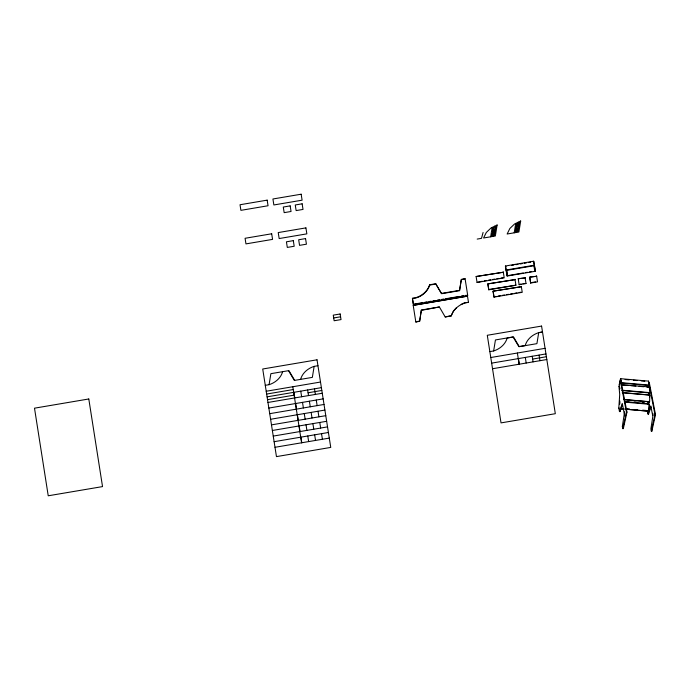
<?xml version="1.0" encoding="UTF-8"?>
<svg xmlns="http://www.w3.org/2000/svg" width="690" height="690" viewBox="0 0 690 690"><rect width="100%" height="100%" fill="white"/><g stroke="black" fill="none" stroke-linecap="round" stroke-linejoin="round"><path stroke-width="1.03" d="M619.473 411.551L618.801 408.083L619.715 394.447L618.99 386.581L620.31 380.587L620.853 380.63L626.968 412.103L623.32 428.663L622.785 428.619L622.354 426.411L624.295 413.853L622.268 403.409L619.473 411.551L620.017 411.602L622.458 404.469M647.513 403.072L647.444 404.15M648.971 401.27L647.496 403.598L648.79 404.202L648.738 404.754M649.644 397.052L649.816 394.99L622.863 392.645M625.925 409.239L648.738 411.223L649.437 404.297L648.031 403.65L649.609 401.709L649.816 394.99M619.741 404.176L619.939 402.201M648.738 411.223L649.333 404.254M624.51 415.992L624.433 411.809M317.943 365.7L314.14 366.39L312.354 377.378L294.328 380.432L288.567 370.754M419.632 321.324L421.357 310.026L419.632 321.324L415.82 321.971L418.614 321.178M459.549 290.671L461.282 279.372L465.086 278.726L461.343 279.683L459.549 290.671L441.531 293.724L435.701 283.737L429.715 284.746C427.231 292.155 420.132 297.528 412.422 298.33L413.405 304.54L467.699 295.346L465.086 278.726M490.65 236.799L492.177 227.407M492.988 236.403L494.652 226.199M514.205 232.815L515.732 223.422M516.543 232.418L518.207 222.206M619.18 384.813L620.534 378.672L648.522 381.113L649.299 385.098L648.781 387.444M620.414 382.631L620.853 380.63M620.534 378.672L621.207 383.105L649.204 385.546M621.328 385.055L621.681 382.838M622.785 428.619L626.425 412.059L620.31 380.587M648.522 381.113L648.816 383.554M648.246 387.401L648.6 385.184M648.945 385.115L649.385 383.114L648.841 383.071L654.965 414.543L651.317 431.103L651.852 431.147L655.5 414.587L649.385 383.114M483.086 232.47L481.499 238.352L477.195 239.085M650.989 406.953L648.548 414.086L648.014 414.043L650.799 405.893L652.826 416.337L650.886 428.895L651.317 431.103M621.397 384.813L649.506 386.935L649.808 392.627L648.971 394.939M649.488 389.151L649.506 386.935M648.428 394.896L649.126 392.446M412.422 298.33C419.598 298.529 427.878 292.137 429.715 284.746M422.418 309.845L439.383 306.972L445.205 316.969L451.191 315.951L453.356 311.104M451.191 315.951C453.684 308.542 460.773 303.169 468.484 302.367L467.501 296.157L413.207 305.36L415.82 321.971M456.495 307.628L453.865 310.517M515.602 231.788L516.879 223.629L515.508 231.805M461.153 304.411L464.672 302.694L468.484 302.367M505.408 266.004L533.646 261.225L534.483 265.65L506.253 270.437L505.408 266.004L507.133 276.043L535.362 271.256L534.414 265.21L506.184 269.997L507.133 276.043M505.477 266.452L506.081 266.676M511.756 265.383L513.843 265.029M515.939 264.675L518.026 264.322M520.113 263.968L522.209 263.615M524.297 263.261L526.392 262.907M528.48 262.554L530.576 262.2M533.172 261.76L533.715 261.665M476.117 276.526L503.329 272.24L476.117 276.526L477.057 282.443L504.209 277.846L503.269 271.929M506.357 272.058L506.9 271.964M429.784 285.065L435.761 284.047M508.659 275.457L523.279 272.981M525.366 272.628L527.453 272.274M529.541 271.92L531.628 271.567M482.224 281.244L477.057 282.443M484.311 280.89L486.398 280.537M488.486 280.183L490.573 279.829M492.66 279.476L494.747 279.122M496.834 278.769L498.93 278.415M501.018 278.061L503.105 277.708M487.847 283.892L515.05 279.605L487.847 283.892L488.787 289.809L515.93 285.212L514.99 279.286M518.199 278.743L525.133 277.897L518.199 278.743L519.139 284.668L526.013 283.504L525.073 277.578M529.713 277.121L536.656 276.267L529.713 277.121L530.653 283.038L537.527 281.874L536.587 275.957M435.701 283.737L441.471 293.414L459.488 290.361M489.771 289.317L515.93 285.212M521.036 284.021L519.139 284.668M523.003 283.685L526.013 283.504M530.593 282.728L535.5 281.891M413.345 304.23L422.746 302.634M424.833 302.28L426.92 301.927M429.007 301.573L431.095 301.22M433.182 300.866L435.269 300.512M437.356 300.159L439.452 299.805M441.54 299.451L443.627 299.098M445.714 298.744L459.29 296.441M461.377 296.088L463.464 295.734M465.552 295.38L467.699 295.346M333.701 317.952L340.584 316.788M493.065 291.18L521.364 286.712L493.065 291.18L494.006 297.097L522.244 292.319L521.304 286.393M493.945 296.786L496.041 296.433M498.128 296.079L500.224 295.725M502.311 295.372L504.407 295.01M506.495 294.656L508.59 294.302M510.678 293.949L512.774 293.595M514.861 293.241L516.957 292.888M519.044 292.534L521.14 292.18M421.418 310.336L439.383 306.972M451.131 315.64L445.205 316.969M542.513 331.985L538.752 332.615A20.088 16.336 -11 0 0 525.211 345.561L519.225 346.578L513.464 336.893L495.437 339.946L493.652 350.943L489.848 351.624M542.513 332.019L538.709 332.666L536.915 343.655L518.897 346.708L513.127 337.031L507.15 338.04A20.088 16.336 -11 0 1 493.609 350.986M265.279 385.348L269.083 384.658L270.877 373.67L288.894 370.616L294.664 380.302M266.211 391.247L320.505 382.044M266.651 394.05L293.25 389.54M490.771 357.524L545.074 348.329M267.09 396.853L321.385 387.651M267.53 399.657L294.13 395.146M308.068 392.783L321.825 390.454M491.651 363.13L545.954 353.927M267.97 402.46L322.264 393.257M532.637 359.067L546.385 356.73M492.531 368.736L546.825 359.533M268.841 408.066L323.144 398.863M269.721 413.672L324.015 404.461M270.601 419.27L324.895 410.067M271.481 424.876L325.775 415.673M272.36 430.482L326.655 421.288M273.24 436.089L327.534 426.886M274.12 441.686L328.414 432.492M274.991 447.293L329.294 438.098M620.974 379.164L620.431 379.121L620.819 381.113M625.114 379.526L629.254 379.888M633.394 380.25L637.025 380.561M641.165 380.923L644.779 381.242M621.302 382.657L649.299 385.098M622.966 384.951L628.15 385.399M630.729 385.624L635.913 386.081M639.026 386.348L643.675 386.754M646.78 387.021L649.394 387.254M618.99 386.581L619.534 386.624M619.413 388.755L619.956 388.798L619.672 387.349M621.811 390.195L649.808 392.627M622.233 390.557L649.687 392.946M622.251 392.739L648.669 395.042M623.691 399.45L649.609 401.709M624.105 399.639L649.497 401.847M626.805 401.27L628.875 401.451M634.058 401.899L636.128 402.08M642.338 402.624L644.408 402.796M619.499 401.166L620.043 401.209M624.717 401.615L648.574 403.693M624.45 402.089L649.437 404.297M618.801 408.083L619.344 408.135M627.124 408.808L629.513 408.963M635.412 409.532L637.482 409.713M642.657 410.162L645.762 410.438M621.181 408.782L624.286 409.058M625.821 409.187L648.635 411.18M623.855 409.058L620.638 408.739M626.425 412.059L626.968 412.103M654.965 414.543L655.5 414.587M624.295 413.853L624.838 413.897M622.354 426.411L622.889 426.454M652.757 413.25L653.163 415.337M648.039 411.49L648.548 414.086M651.567 429.68L651.852 431.147M647.332 410.576L648.014 414.043M619.68 409.869L620.017 411.602M535.362 271.256L533.646 261.225M533.879 265.426L534.819 271.351L534.431 269.359M506.736 270.031L507.616 275.638M467.501 296.157L413.207 305.36M529.773 277.432L530.653 283.038M539.071 355.1L539.951 360.697M532.197 356.264L533.077 361.87M525.314 357.429L526.194 363.035M518.44 358.593L519.32 364.199M517.379 353.021L519.139 364.225M493.134 291.49L494.006 297.097M487.908 284.202L488.787 289.809M412.482 298.641L413.405 304.54M314.502 388.815L315.382 394.421M316.262 400.028L317.141 405.625M318.021 411.231L318.901 416.838M319.781 422.453L320.652 428.05M321.531 433.656L322.411 439.263M307.628 389.979L308.508 395.586M309.387 401.201L310.267 406.79M311.138 412.396L312.018 418.002M312.898 423.617L313.778 429.214M314.657 434.821L315.537 440.427M300.754 391.144L301.634 396.75M302.505 402.365L303.384 407.963M304.264 413.56L305.144 419.166M306.024 424.781L306.903 430.379M307.783 435.985L308.654 441.591M293.871 392.317L294.751 397.923M295.63 403.529L296.51 409.127M297.39 414.733L298.27 420.331M299.149 425.946L300.021 431.543M300.9 437.149L301.78 442.756M292.81 386.736L301.599 442.79M648.85 387.202L648.876 387.651M621.509 384.503L621.612 386.4M282.581 371.763A20.088 16.336 -11 0 1 269.04 384.71M300.642 379.284A20.088 16.336 -11 0 1 314.183 366.338M493.419 227.717L491.953 235.799L493.419 227.717M495.894 226.527L494.238 235.385L495.894 226.527M519.449 222.534L517.836 231.409L519.449 222.534M497.128 224.992L495.334 236.006L483.587 237.998L486.303 232.478L491.004 227.985L497.128 224.992M520.683 220.998L518.889 232.021L507.133 234.013L509.858 228.485L514.559 223.991L520.683 220.998M301.159 194.209L272.921 198.987L273.861 204.964L302.099 200.178L301.159 194.209M267.168 200.143L240.025 204.74L240.905 210.347L268.048 205.749L267.168 200.143M290.171 205.879L283.288 207.043L284.168 212.649L291.051 211.485L290.171 205.879M302.142 203.817L295.26 204.982L296.139 210.588L303.022 209.424L302.142 203.817M305.912 227.881L278.225 232.573L279.157 238.55L306.852 233.858L305.912 227.881M271.688 233.781L245.079 238.283L245.959 243.889L272.567 239.387L271.688 233.781M293.31 240.646L286.428 241.811L287.307 247.417L294.19 246.252L293.31 240.646M305.549 238.585L298.675 239.758L299.546 245.355L306.429 244.191L305.549 238.585M340.144 313.985L333.261 315.149L334.141 320.755L341.024 319.591L340.144 313.985M317.021 359.801L262.718 369.003L276.457 456.616L330.752 447.413L317.021 359.801M88.794 398.975L34.5 408.178L48.231 495.791L102.534 486.597L88.794 398.975M541.581 326.077L487.287 335.28L501.026 422.892L555.321 413.698L541.581 326.077"/></g></svg>
